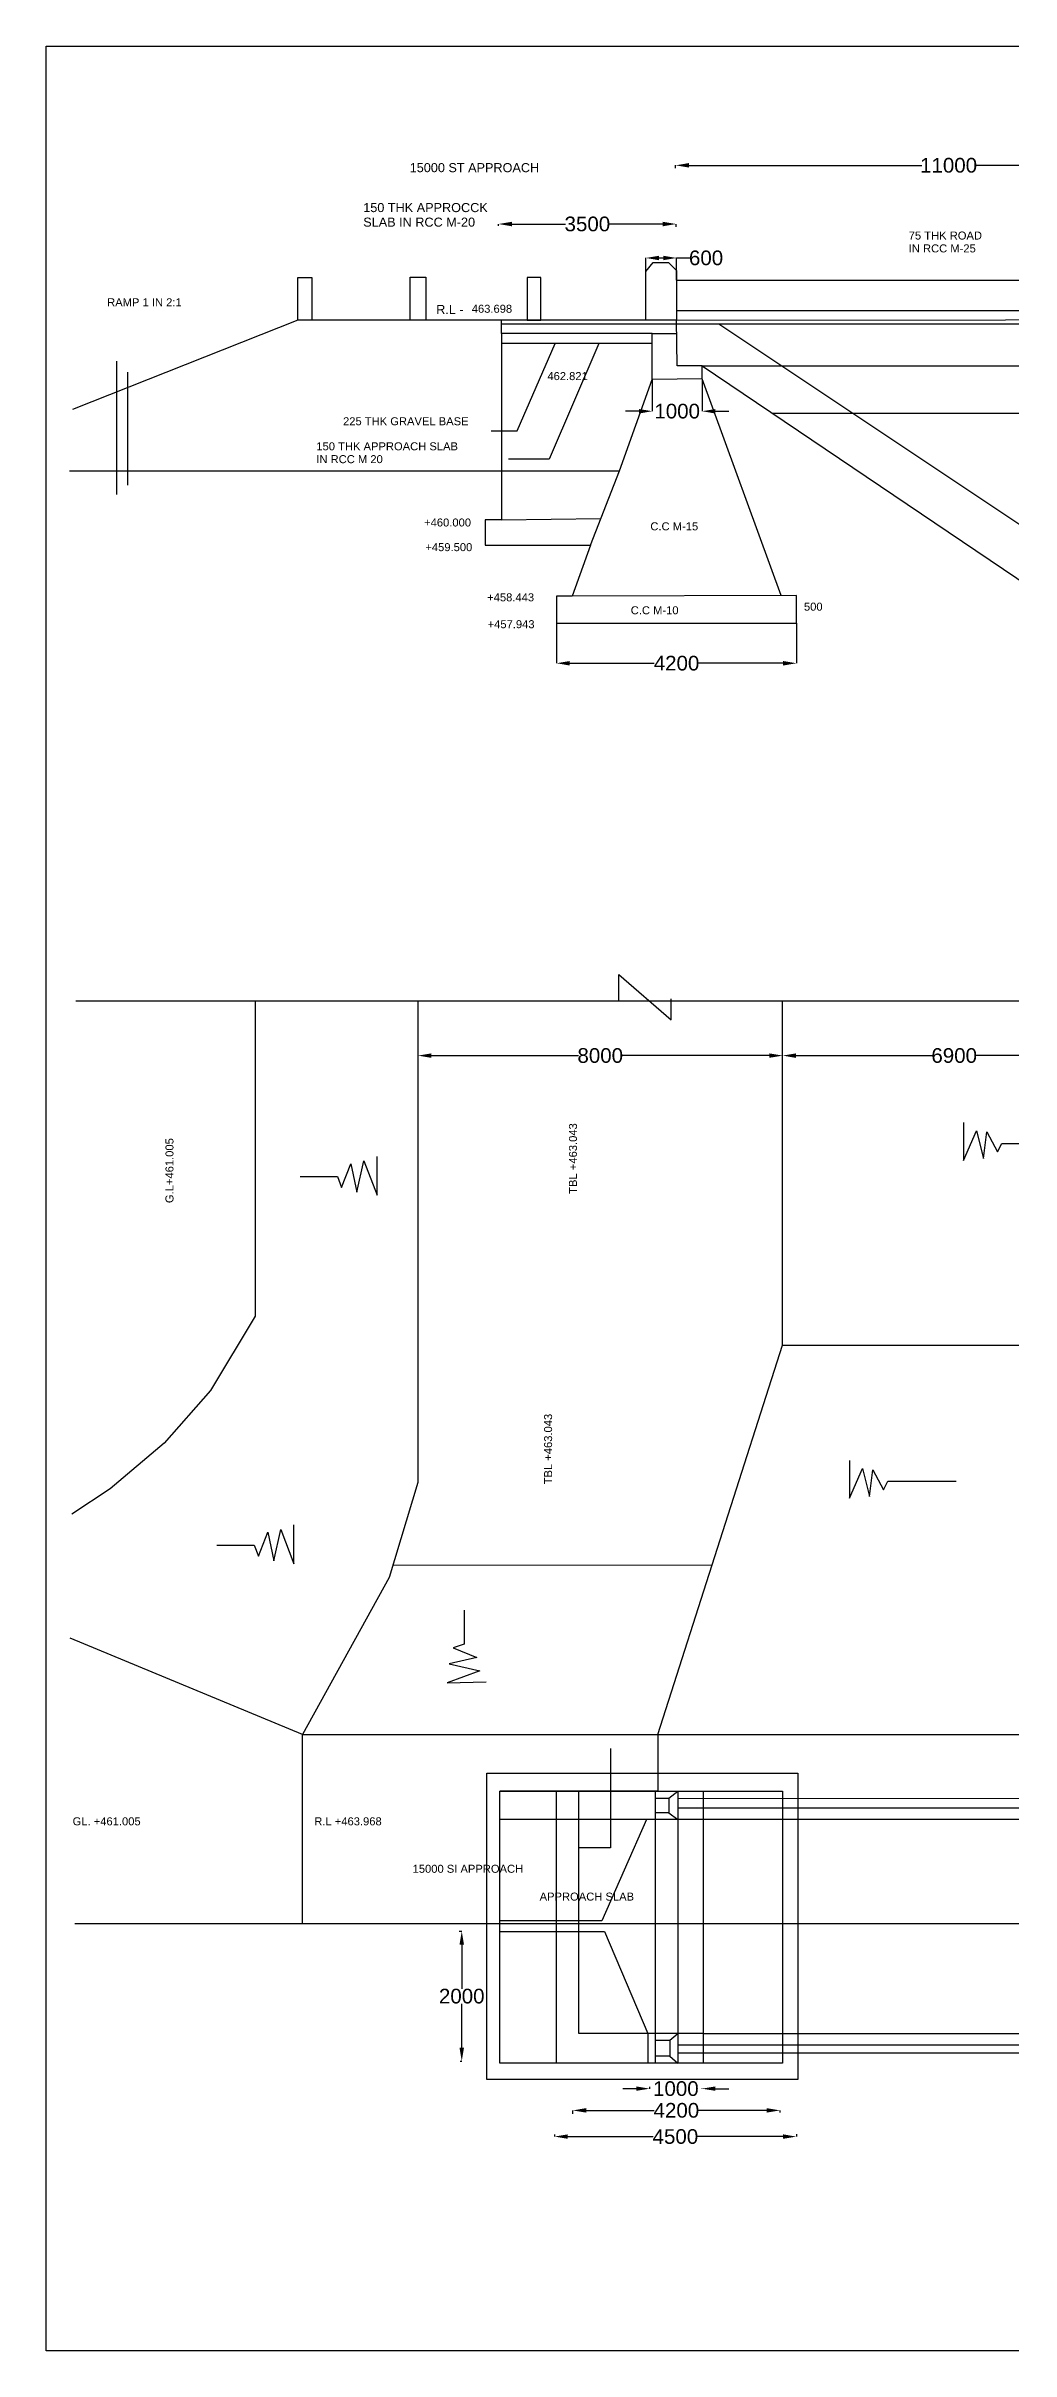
# Model space of a CAD drawing. Header units: inches. Extents: x 77656 to 136932, y -25912 to 8658.
# Drawn here: x 77656 to 92124, y -25912 to 8658 of the extents above; entities that cross this region are included whole.
import ezdxf

# ---------------------------------------------------------------- set-up
doc = ezdxf.new("R2010")
doc.units = ezdxf.units.IN
doc.header["$MEASUREMENT"] = 0
for name, color, linetype in [('DIMENSIONS', 7, 'Continuous'), ('DRAWING', 7, 'Continuous'), ('TEXT', 1, 'Continuous')]:
    doc.layers.add(name, color=color, linetype=linetype)
doc.styles.get("Standard").update_dxf_attribs({"font": 'arial.ttf'})
doc.dimstyles.get("Standard").update_dxf_attribs({"dimtxt": 220, "dimasz": 200, "dimexe": 0.18, "dimexo": 0.0625, "dimgap": 0.09, "dimtad": 0, "dimtih": 1, "dimtoh": 1, "dimdec": 4, "dimzin": 0, "dimdsep": 46, "dimtxsty": 'Standard', "dimcen": 0.09, "dimadec": 0, "dimazin": 0, "dimtfac": 1, "dimtdec": 4, "dimtofl": 0, "dimtmove": 0, "dimatfit": 3, "dimfxl": 0, "dimtolj": 1, "dimtzin": 0, "dimarcsym": 0})

# ---------------------------------------------------------------- blocks, each defined once
blk = doc.blocks.new('*D3')
at = {"layer": 'Defpoints', "color": 0, "transparency": 16777216}
for p in [(85310, 3), (88909, 3), (85310, -599)]:
    blk.add_point(p, dxfattribs=at)
at = {"layer": 'DIMENSIONS', "color": 0, "lineweight": -2, "transparency": 16777216}
for p, q in [((85310, 3), (85310, -600)), ((88909, 3), (88909, -600)), ((85510, -599), (86777, -599)), ((88709, -599), (87442, -599))]:
    blk.add_line(p, q, dxfattribs=at)
at = {"layer": 'DIMENSIONS', "color": 0, "transparency": 16777216}
for points in [[(85510, -566), (85510, -633), (85310, -599)], [(88709, -566), (88709, -633), (88909, -599)]]:
    blk.add_solid(points, dxfattribs=at)
at = {"layer": 'DIMENSIONS', "color": 0, "transparency": 16777216, "insert": (87110, -599), "char_height": 220, "attachment_point": 5}
blk.add_mtext('\\A1;4200', dxfattribs=at)
blk = doc.blocks.new('*D4')
at = {"layer": 'Defpoints', "color": 0, "transparency": 16777216}
for p in [(86747, 3655), (87493, 3655), (87493, 3181)]:
    blk.add_point(p, dxfattribs=at)
at = {"layer": 'DIMENSIONS', "color": 0, "lineweight": -2, "transparency": 16777216}
for p, q in [((86747, 3655), (86747, 3180)), ((87493, 3655), (87493, 3180)), ((86547, 3181), (86347, 3181)), ((87693, 3181), (87893, 3181))]:
    blk.add_line(p, q, dxfattribs=at)
at = {"layer": 'DIMENSIONS', "color": 0, "transparency": 16777216}
for points in [[(86547, 3214), (86547, 3147), (86747, 3181)], [(87693, 3214), (87693, 3147), (87493, 3181)]]:
    blk.add_solid(points, dxfattribs=at)
at = {"layer": 'DIMENSIONS', "color": 0, "transparency": 16777216, "insert": (87120, 3181), "char_height": 220, "attachment_point": 5}
blk.add_mtext('\\A1;1000', dxfattribs=at)
blk = doc.blocks.new('*D5')
at = {"layer": 'Defpoints', "color": 0, "transparency": 16777216}
for p in [(86649, 5279), (87110, 5480), (87110, 5294)]:
    blk.add_point(p, dxfattribs=at)
at = {"layer": 'DIMENSIONS', "color": 0, "lineweight": -2, "transparency": 16777216}
for p, q in [((86649, 5279), (86649, 5480)), ((86849, 5480), (86910, 5480)), ((87110, 5294), (87110, 5480)), ((87110, 5480), (87310, 5480))]:
    blk.add_line(p, q, dxfattribs=at)
at = {"layer": 'DIMENSIONS', "color": 0, "transparency": 16777216}
for points in [[(86849, 5513), (86849, 5446), (86649, 5480)], [(86910, 5513), (86910, 5446), (87110, 5480)]]:
    blk.add_solid(points, dxfattribs=at)
at = {"layer": 'DIMENSIONS', "color": 0, "transparency": 16777216, "insert": (87553, 5480), "char_height": 220, "attachment_point": 5}
blk.add_mtext('\\A1;600', dxfattribs=at)
blk = doc.blocks.new('*D6')
at = {"layer": 'Defpoints', "color": 0, "transparency": 16777216}
for p in [(84441, 5964), (87104, 5989), (87104, 5947)]:
    blk.add_point(p, dxfattribs=at)
at = {"layer": 'DIMENSIONS', "color": 0, "lineweight": -2, "transparency": 16777216}
for p, q in [((84441, 5964), (84441, 5989)), ((84641, 5989), (85445, 5989)), ((86904, 5989), (86101, 5989)), ((87104, 5947), (87104, 5989))]:
    blk.add_line(p, q, dxfattribs=at)
at = {"layer": 'DIMENSIONS', "color": 0, "transparency": 16777216}
for points in [[(84641, 6022), (84641, 5955), (84441, 5989)], [(86904, 6022), (86904, 5955), (87104, 5989)]]:
    blk.add_solid(points, dxfattribs=at)
at = {"layer": 'DIMENSIONS', "color": 0, "transparency": 16777216, "insert": (85773, 5989), "char_height": 220, "attachment_point": 5}
blk.add_mtext('\\A1;3500', dxfattribs=at)
blk = doc.blocks.new('*D12')
at = {"layer": 'Defpoints', "color": 0, "transparency": 16777216}
for p in [(83848, -19618), (83863, -21566), (83889, -21566)]:
    blk.add_point(p, dxfattribs=at)
at = {"layer": 'DIMENSIONS', "color": 0, "lineweight": -2, "transparency": 16777216}
for p, q in [((83848, -19618), (83889, -19618)), ((83889, -19818), (83889, -20480)), ((83889, -21366), (83889, -20705)), ((83863, -21566), (83889, -21566))]:
    blk.add_line(p, q, dxfattribs=at)
at = {"layer": 'DIMENSIONS', "color": 0, "transparency": 16777216}
for points in [[(83856, -19818), (83923, -19818), (83889, -19618)], [(83856, -21366), (83923, -21366), (83889, -21566)]]:
    blk.add_solid(points, dxfattribs=at)
at = {"layer": 'DIMENSIONS', "color": 0, "transparency": 16777216, "insert": (83889, -20592), "char_height": 220, "attachment_point": 5}
blk.add_mtext('\\A1;2000', dxfattribs=at)
blk = doc.blocks.new('*D13')
at = {"layer": 'Defpoints', "color": 0, "transparency": 16777216}
for p in [(86705, -21950), (87494, -21979), (87494, -21979)]:
    blk.add_point(p, dxfattribs=at)
at = {"layer": 'DIMENSIONS', "color": 0, "lineweight": -2, "transparency": 16777216}
for p, q in [((86505, -21979), (86305, -21979)), ((86705, -21951), (86705, -21979)), ((87494, -21979), (87494, -21978)), ((87694, -21979), (87894, -21979))]:
    blk.add_line(p, q, dxfattribs=at)
at = {"layer": 'DIMENSIONS', "color": 0, "transparency": 16777216}
for points in [[(86505, -21945), (86505, -22012), (86705, -21979)], [(87694, -21945), (87694, -22012), (87494, -21979)]]:
    blk.add_solid(points, dxfattribs=at)
at = {"layer": 'DIMENSIONS', "color": 0, "transparency": 16777216, "insert": (87100, -21979), "char_height": 220, "attachment_point": 5}
blk.add_mtext('\\A1;1000', dxfattribs=at)
blk = doc.blocks.new('*D14')
at = {"layer": 'Defpoints', "color": 0, "transparency": 16777216}
for p in [(85555, -22356), (88662, -22305), (88662, -22337)]:
    blk.add_point(p, dxfattribs=at)
at = {"layer": 'DIMENSIONS', "color": 0, "lineweight": -2, "transparency": 16777216}
for p, q in [((85555, -22356), (85555, -22305)), ((85755, -22305), (86776, -22305)), ((88462, -22305), (87441, -22305)), ((88662, -22337), (88662, -22305))]:
    blk.add_line(p, q, dxfattribs=at)
at = {"layer": 'DIMENSIONS', "color": 0, "transparency": 16777216}
for points in [[(85755, -22271), (85755, -22338), (85555, -22305)], [(88462, -22271), (88462, -22338), (88662, -22305)]]:
    blk.add_solid(points, dxfattribs=at)
at = {"layer": 'DIMENSIONS', "color": 0, "transparency": 16777216, "insert": (87108, -22305), "char_height": 220, "attachment_point": 5}
blk.add_mtext('\\A1;4200', dxfattribs=at)
blk = doc.blocks.new('*D15')
at = {"layer": 'Defpoints', "color": 0, "transparency": 16777216}
for p in [(85280, -22665), (85280, -22698), (88907, -22660)]:
    blk.add_point(p, dxfattribs=at)
at = {"layer": 'DIMENSIONS', "color": 0, "lineweight": -2, "transparency": 16777216}
for p, q in [((85280, -22665), (85280, -22698)), ((85480, -22698), (86761, -22698)), ((88707, -22698), (87426, -22698)), ((88907, -22660), (88907, -22698))]:
    blk.add_line(p, q, dxfattribs=at)
at = {"layer": 'DIMENSIONS', "color": 0, "transparency": 16777216}
for points in [[(85480, -22664), (85480, -22731), (85280, -22698)], [(88707, -22664), (88707, -22731), (88907, -22698)]]:
    blk.add_solid(points, dxfattribs=at)
at = {"layer": 'DIMENSIONS', "color": 0, "transparency": 16777216, "insert": (87093, -22698), "char_height": 220, "attachment_point": 5}
blk.add_mtext('\\A1;4500', dxfattribs=at)
blk = doc.blocks.new('*D29')
at = {"layer": 'Defpoints', "color": 0, "transparency": 16777216}
for p in [(83232, -6484), (88701, -6484), (88701, -6484)]:
    blk.add_point(p, dxfattribs=at)
at = {"layer": 'DIMENSIONS', "color": 0, "lineweight": -2, "transparency": 16777216}
for p, q in [((83232, -6484), (83232, -6484)), ((83432, -6484), (85638, -6484)), ((88501, -6484), (86295, -6484)), ((88701, -6484), (88701, -6484))]:
    blk.add_line(p, q, dxfattribs=at)
at = {"layer": 'DIMENSIONS', "color": 0, "transparency": 16777216}
for points in [[(83432, -6451), (83432, -6517), (83232, -6484)], [(88501, -6451), (88501, -6517), (88701, -6484)]]:
    blk.add_solid(points, dxfattribs=at)
at = {"layer": 'DIMENSIONS', "color": 0, "transparency": 16777216, "insert": (85966, -6484), "char_height": 220, "attachment_point": 5}
blk.add_mtext('\\A1;8000', dxfattribs=at)
blk = doc.blocks.new('*D30')
at = {"layer": 'Defpoints', "color": 0, "transparency": 16777216}
for p in [(88701, -6484), (93846, -6484), (93846, -6484)]:
    blk.add_point(p, dxfattribs=at)
at = {"layer": 'DIMENSIONS', "color": 0, "lineweight": -2, "transparency": 16777216}
for p, q in [((88701, -6484), (88701, -6484)), ((88901, -6484), (90945, -6484)), ((93646, -6484), (91603, -6484)), ((93846, -6484), (93846, -6484))]:
    blk.add_line(p, q, dxfattribs=at)
at = {"layer": 'DIMENSIONS', "color": 0, "transparency": 16777216}
for points in [[(88901, -6451), (88901, -6518), (88701, -6484)], [(93646, -6451), (93646, -6518), (93846, -6484)]]:
    blk.add_solid(points, dxfattribs=at)
at = {"layer": 'DIMENSIONS', "color": 0, "transparency": 16777216, "insert": (91274, -6484), "char_height": 220, "attachment_point": 5}
blk.add_mtext('\\A1;6900', dxfattribs=at)
blk = doc.blocks.new('*D34')
at = {"layer": 'Defpoints', "color": 0, "transparency": 16777216}
for p in [(87096, 6828), (95283, 6869), (95283, 6869)]:
    blk.add_point(p, dxfattribs=at)
at = {"layer": 'DIMENSIONS', "color": 0, "lineweight": -2, "transparency": 16777216}
for p, q in [((87096, 6828), (87096, 6870)), ((87296, 6869), (90787, 6869)), ((95083, 6869), (91593, 6869)), ((95283, 6869), (95283, 6870))]:
    blk.add_line(p, q, dxfattribs=at)
at = {"layer": 'DIMENSIONS', "color": 0, "transparency": 16777216}
for points in [[(87296, 6903), (87296, 6836), (87096, 6869)], [(95083, 6903), (95083, 6836), (95283, 6869)]]:
    blk.add_solid(points, dxfattribs=at)
at = {"layer": 'DIMENSIONS', "color": 0, "transparency": 16777216, "insert": (91190, 6869), "char_height": 220, "attachment_point": 5}
blk.add_mtext('\\A1;11000', dxfattribs=at)

msp = doc.modelspace()

# ---------------------------------------------------------------- linework, layer by layer
at = {"layer": 'DRAWING', "color": 7}
for points in [[(87109.78259, 5147.15593), (87109.78259, 5293.60859), (87109.78259, 4546.09099), (84431.46607, 4546.09099), (81430.74102, 4546.09099), (81430.74102, 5188.62691), (81642.50697, 5188.62691), (81642.50697, 4546.09099)], [(86648.66915, 4546.09099), (86648.66915, 5278.96332), (86761.05224, 5412.49437), (86988.8844, 5412.49437), (87109.78259, 5293.60859)], [(87109.78259, 4691.29688), (111774.25724, 4691.29688), (111774.25724, 5347.58177)], [(87109.78259, 5147.15593), (111774.25724, 5147.15593)], [(78008.57757, 2289.29314), (86254.44392, 2289.29314), (86746.78304, 3654.89521), (86746.78304, 4349.04591), (84487.50024, 4349.04591), (84487.50024, 4546.09099)], [(81430.74102, 4546.09099), (78049.73485, 3205.23685)], [(87109.78259, 4546.09099), (111774.25724, 4571.49757)], [(87493.00777, 3666.54097), (87493.00777, 3863.16118), (87121.62807, 3863.16118), (87109.78259, 4546.09099)], [(84332.40595, 2887.47784), (84717.89228, 2887.47784), (85290.85916, 4197.11426)], [(87493.00777, 3863.16118), (111780.8216, 3863.16118), (111774.25724, 4486.45275), (84487.50024, 4486.45275)], [(84487.50024, 4349.04591), (84487.50024, 1552.77686)], [(86746.78304, 4197.11426), (84487.50024, 4197.11426)], [(85947.42489, 4197.11426), (85202.61176, 2460.2742), (84591.94171, 2460.2742)], [(86746.78304, 4349.04591), (87113.24339, 4346.56491)], [(93877.58171, 395.04744), (87743.54599, 4486.45275)], [(78709.83146, 3930.34847), (78709.83146, 1931.60681)], [(87493.00777, 3863.16118), (92626.56621, 395.04744)], [(78883.44315, 2074.44183), (78883.44315, 3767.59907)], [(88677.2843, 414.88961), (87493.00777, 3666.54097), (86746.78304, 3654.89521)], [(110344.01339, 3148.32898), (88550.93472, 3148.45012)], [(84487.50024, 1552.77686), (84240.02111, 1552.77686), (84240.02111, 1170.93845), (85819.38126, 1170.93845), (86254.44392, 2289.29314)], [(84487.50024, 1552.77686), (85974.80306, 1570.45951)], [(85819.38126, 1170.93845), (85545.27646, 406.05086), (85310.43245, 406.05086), (85310.43245, 2.65789), (88908.65989, 2.65789), (88908.65989, 415.54257), (85545.27646, 406.05086)], [(78102.13151, -5660.28638), (86243.80081, -5660.28638), (86243.80081, -5269.86277), (87028.43404, -5945.64787), (87028.43404, -5634.63275)], [(83231.56164, -5660.28638), (83231.56164, -12886.74565), (82802.40656, -14312.14545), (81502.53017, -16665.72993), (78015.28029, -15219.60613)], [(80789.41832, -5660.28638), (80789.41832, -10391.35661), (80119.31035, -11509.15985), (79424.31315, -12296.70057), (78619.12857, -12982.62072), (78042.79367, -13363.69066)], [(86243.80081, -5660.28638), (87028.43404, -5660.28638), (100047.30745, -5660.28638), (120457.75926, -5660.28638)], [(86831.30172, -16665.72993), (88701.04636, -10825.81943), (88701.04636, -5660.28638)], [(88701.04636, -10825.81943), (110195.28412, -10825.81943), (110195.28412, -5660.28638)], [(91413.29662, -7489.68878), (91413.29662, -8055.28146), (91607.87738, -7611.26455), (91712.65195, -8028.85221), (91765.03923, -7627.12238), (91923.69491, -7927.49089), (91986.34242, -7799.95135), (93010.01657, -7799.95135)], [(81465.26867, -8299.13057), (82023.44395, -8299.13057), (82085.81015, -8462.11391), (82226.13309, -8105.31248), (82316.56388, -8532.593), (82422.58602, -8061.26311), (82619.03895, -8576.64238), (82619.03895, -7995.18858)], [(89704.68606, -12557.4609), (89704.68606, -13123.05358), (89899.26682, -12679.03666), (90004.04139, -13096.62433), (90056.42868, -12694.89449), (90215.08435, -12995.26301), (90277.73187, -12867.72346), (91301.40601, -12867.72346)], [(80218.26505, -13827.78667), (80776.44033, -13827.78667), (80838.80654, -13990.77001), (80979.12947, -13633.96858), (81069.56027, -14061.2491), (81175.5824, -13589.91921), (81372.03533, -14105.29848), (81372.03533, -13523.84468)], [(82859.58556, -14122.23057), (87643.38907, -14129.27797)], [(83927.66594, -14800.72888), (83927.66594, -15310.19043), (83758.06509, -15368.44674), (84116.2282, -15511.79806), (83702.84835, -15608.77127), (84162.49098, -15712.06833), (83668.49863, -15892.63184), (84253.49826, -15875.76712)], [(81502.53017, -19508.80759), (81502.53017, -16665.72993)], [(81502.53017, -16665.72993), (92644.32204, -16665.72993)], [(86831.30172, -16665.72993), (86831.30172, -17518.1775), (84461.8312, -17518.1775)], [(86120.02562, -16877.4743), (86120.02562, -18366.31201), (85646.56646, -18366.31201)], [(86791.71644, -17619.59216), (86994.08618, -17619.59216), (86994.08618, -17841.92544), (86791.71644, -17841.92544)], [(86994.08618, -17619.59216), (87130.01342, -17518.1775)], [(87130.01342, -17518.1775), (87130.01342, -21597.24907)], [(87130.01342, -17628.32538), (111771.86338, -17623.45795)], [(111785.4664, -17942.5383), (84461.8312, -17942.5383)], [(86658.50943, -17942.5383), (85992.0419, -19460.20576), (84461.8312, -19460.20576)], [(86994.08618, -17841.92544), (87130.01342, -17942.5383)], [(87130.01342, -17765.9319), (111771.86338, -17765.9319)], [(123362.11387, -19508.80759), (78087.16317, -19508.80759)], [(84461.8312, -19623.39864), (86030.18128, -19623.39864), (86682.05729, -21153.26885)], [(86682.05729, -21153.26885), (86682.05729, -21597.24907)], [(86791.71644, -21249.46011), (87007.22491, -21249.46011), (87007.22491, -21493.18516), (86791.71644, -21493.18516)], [(87007.22491, -21249.46011), (87130.01342, -21153.26885)], [(87130.01342, -21319.35931), (111788.87558, -21319.35931)], [(87509.58002, -21153.26885), (87509.58002, -21597.24907)], [(87509.58002, -21153.26885), (102548.42171, -21153.26885), (114444.88507, -21153.26885)], [(87007.22491, -21493.18516), (87130.01342, -21597.24907)], [(111795.28019, -21443.94475), (94245.96785, -21443.94475), (87130.01342, -21443.94475)]]:
    msp.add_lwpolyline(points, dxfattribs=at)
for points in [[(83116.54101, 5192.09144), (83352.00461, 5192.09144), (83352.00461, 4546.09099), (83116.54101, 4546.09099)], [(84867.79739, 4546.09099), (85073.83307, 4546.09099), (85073.83307, 5188.41432), (84867.79739, 5188.41432)], [(84264.80272, -17246.37082), (88927.62662, -17246.37082), (88927.62662, -21841.94292), (84264.80272, -21841.94292)], [(88699.10485, -21597.24907), (84461.8312, -21597.24907), (84461.8312, -17518.1775), (88699.10485, -17518.1775)], [(85312.03876, -17518.1775), (86791.71644, -17518.1775), (86791.71644, -21597.24907), (85312.03876, -21597.24907)], [(85646.56646, -17518.1775), (87509.58002, -17518.1775), (87509.58002, -21153.26885), (85646.56646, -21153.26885)]]:
    msp.add_lwpolyline(points, close=True, dxfattribs=at)
at = {"layer": 'TEXT', "color": 7}
msp.add_lwpolyline([(136932.44179, -25912.18898), (77656.01212, -25912.18898), (77656.01212, 8657.72237), (136932.44179, 8657.72237)], close=True, dxfattribs=at)

# ---------------------------------------------------------------- texts
for s, height, p in [('15000 ST APPROACH', 135.9066667, (83108.7563, 6766.58372)), ('150 THK APPROCCK', 135.9066667, (82411.8024, 6167.74493)), ('SLAB IN RCC M-20', 135.9066667, (82411.8024, 5949.42283)), ('75 THK ROAD ', 120, (90591.93991, 5756.14932)), ('IN RCC M-25', 120, (90591.93991, 5563.37988)), ('RAMP 1 IN 2:1', 120, (78571.16171, 4754.99599)), ('R.L -', 135.906667, (83505.88118, 4640.43187)), ('463.698', 120, (84038.92953, 4658.08191)), ('462.821', 120, (85173.22321, 3648.1211)), ('225 THK GRAVEL BASE', 120, (82109.11267, 2970.4348)), ('150 THK APPROACH SLAB', 120, (81708.4983, 2594.89733)), ('IN RCC M 20', 120, (81708.4983, 2402.12789)), ('+460.000', 120, (83324.51358, 1452.32819)), ('C.C M-15', 120, (86717.5538, 1394.5211)), ('+459.500', 120, (83343.34344, 1082.55094)), ('+458.443', 120, (84270.49198, 329.90222)), ('+457.943', 120, (84277.36726, -73.256)), ('C.C M-10', 120, (86423.52713, 135.40446)), ('500', 120, (89020.84782, 189.91946)), ('GL. +461.005', 120, (78053.37189, -18029.16397)), ('R.L +463.968', 120, (81677.49281, -18029.16397)), ('15000 SI APPROACH ', 120, (83152.23476, -18740.67107)), ('APPROACH SLAB ', 120, (85057.2545, -19157.96677))]:
    msp.add_text(s, height=height, dxfattribs=at).set_placement(p)
for s, p in [('TBL +463.043', (85616.97795, -8556.28539)), ('G.L+461.005', (79565.99116, -8696.28781)), ('TBL +463.043', (85243.8449, -12914.74746))]:
    msp.add_text(s, height=120, rotation=90, dxfattribs=at).set_placement(p)

# ---------------------------------------------------------------- dimensions: what is measured, and where the dimension line sits
at = {"layer": 'DIMENSIONS', "color": 7}
for base, p1, p2, text, picture, middle in [((95283.32236, 6869.43537), (87096.46111, 6828.17425), (95283.32236, 6869.43537), '11000', '*D34', (91189.89173, 6869.43537)), ((87103.96836, 5988.57707), (84441.31599, 5963.6677), (87103.96836, 5947.06146), '3500', '*D6', (85772.64217, 5988.57707)), ((87109.78259, 5479.57868), (86648.66915, 5278.96332), (87109.78259, 5293.60859), '600', '*D5', (87553.13316, 5479.57868)), ((87493.00777, 3180.58126), (86746.78304, 3654.89521), (87493.00777, 3654.89521), '1000', '*D4', (87119.8954, 3180.58126)), ((85310.43245, -599.45871), (88908.65989, 2.65789), (85310.43245, 2.65789), '4200', '*D3', (87109.54617, -599.45871)), ((88701.04636, -6484.09668), (83231.56164, -6484.09668), (88701.04636, -6484.09668), '8000', '*D29', (85966.304, -6484.09668)), ((93846.39541, -6484.27668), (88701.04636, -6484.09668), (93846.39541, -6484.09668), '6900', '*D30', (91273.72089, -6484.27668)), ((87493.66573, -21978.56298), (86705.39787, -21950.49112), (87493.66573, -21978.56298), '1000', '*D13', (87099.5318, -21978.56298)), ((88661.50437, -22304.71145), (85554.80142, -22356.17666), (88661.50437, -22337.46202), '4200', '*D14', (87108.15289, -22304.71145)), ((85279.90131, -22697.71811), (88906.59602, -22660.28903), (85279.90131, -22664.96753), '4500', '*D15', (87093.24866, -22697.71811))]:
    dim = msp.add_linear_dim(base=base, p1=p1, p2=p2, text=text, dimstyle='Standard', dxfattribs=at)
    dim.commit()
    dim.dimension.update_dxf_attribs({"geometry": picture, "text_midpoint": middle})
dim = msp.add_linear_dim(base=(83889.24767, -21566.22047), p1=(83847.93332, -19618.26244), p2=(83862.7436, -21566.22047), angle=90, text='2000', dimstyle='Standard', dxfattribs=at)
dim.commit()
dim.dimension.update_dxf_attribs({"geometry": '*D12', "text_midpoint": (83889.24767, -20592.24145)})

doc.saveas('drawing.dxf')
